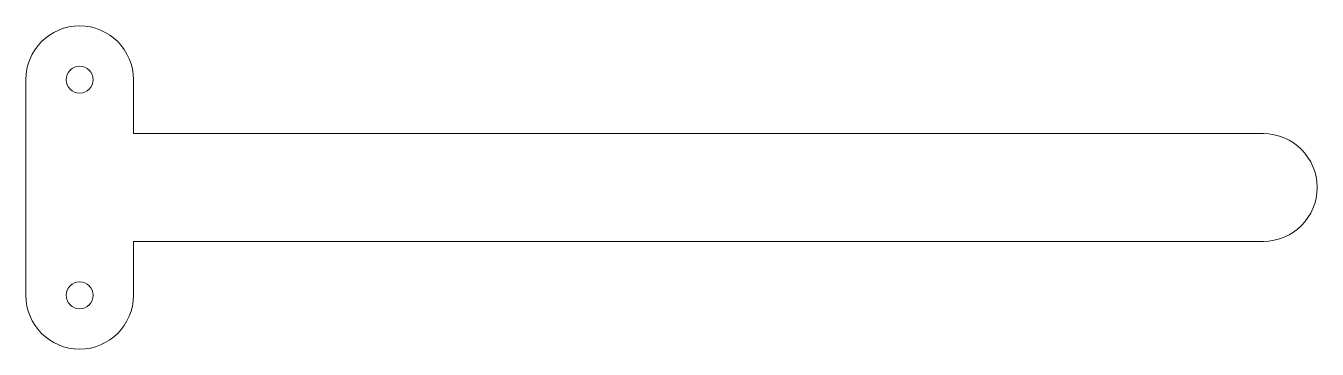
# Model space of a CAD drawing. Header units: inches. Extents: x 0 to 6, y 0 to 1.5.
import ezdxf

# ---------------------------------------------------------------- set-up
doc = ezdxf.new("R2010")
doc.units = ezdxf.units.IN
doc.header["$MEASUREMENT"] = 0

msp = doc.modelspace()

# ---------------------------------------------------------------- linework, layer by layer
at = {"color": 7, "linetype": 'Continuous', "lineweight": 15}
for p, q in [((0, 1.25), (0, 0.25)), ((0.5, 1), (0.5, 1.25)), ((5.75, 1), (0.5, 1)), ((0.5, 0.25), (0.5, 0.5)), ((0.5, 0.5), (5.75, 0.5))]:
    msp.add_line(p, q, dxfattribs=at)
for centre in [(0.25, 1.25), (0.25, 0.25)]:
    msp.add_circle(centre, 0.0625, dxfattribs=at)
for centre, start, end in [((0.25, 1.25), 0, 180), ((5.75, 0.75), 270, 90), ((0.25, 0.25), 180, 0)]:
    msp.add_arc(centre, 0.25, start, end, dxfattribs=at)

doc.saveas('drawing.dxf')
